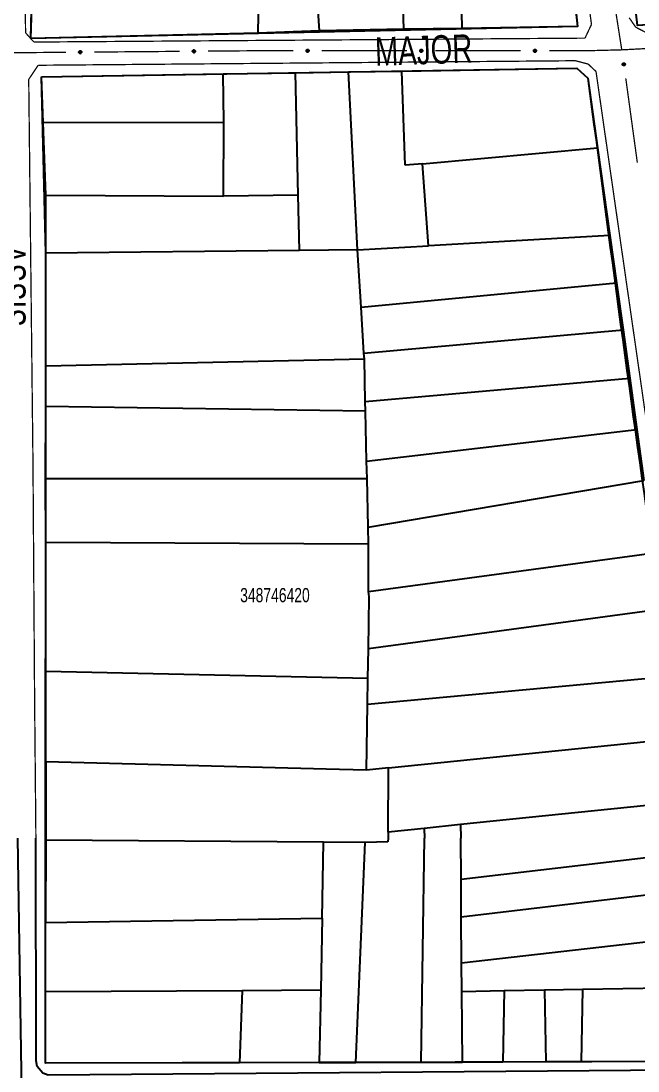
# Model space of a CAD drawing. Extents: x 199219 to 200475, y 4837288 to 4839440.
# Drawn here: x 199500.3 to 199587.1, y 4838713 to 4838860.8 of the extents above; entities that cross this region are included whole.
import ezdxf

# ---------------------------------------------------------------- set-up
doc = ezdxf.new("R2010")
doc.units = 0
doc.header["$LTSCALE"] = 3
doc.header["$MEASUREMENT"] = 0
for name, color, linetype in [('CD_MALHA_LOTES', 40, 'CONTINUOUS'), ('CD_TXT_QUADRA', 7, 'CONTINUOUS'), ('RU-QUADRAS', 210, 'CONTINUOUS'), ('SV-EIXO-RUA-PAV', 20, 'CONTINUOUS'), ('SV-RUA-PAVIM-S-GUIA-C-GUIA', 7, 'CONTINUOUS'), ('SV-TXT-RUA-PAV-S-GUIA-C-GUIA', 7, 'CONTINUOUS')]:
    doc.layers.add(name, color=color, linetype=linetype)
doc.styles.add('ARIAL', font='ARIAL.TTF')

msp = doc.modelspace()

# ---------------------------------------------------------------- linework, layer by layer
at = {"layer": 'CD_MALHA_LOTES'}
for p, q in [((199533.67, 4838859.12), (199534.04, 4838878.43)), ((199501.71, 4838858.36), (199502.19, 4838876.95)), ((199576.97, 4838875.3), (199578.61, 4838860.07)), ((199562.42, 4838859.79), (199562.13, 4838874.32)), ((199542.34, 4838859.45), (199541.38, 4838872.95)), ((199554.2, 4838859.65), (199553.72, 4838873.76)), ((199587.07, 4838860.2), (199585.73, 4838872.61)), ((199602.79, 4838861.08), (199587.07, 4838860.2)), ((199533.67, 4838859.12), (199501.71, 4838858.36)), ((199542.34, 4838859.45), (199533.67, 4838859.12)), ((199554.2, 4838859.65), (199542.34, 4838859.45)), ((199562.42, 4838859.79), (199554.2, 4838859.65)), ((199578.61, 4838860.07), (199562.42, 4838859.79)), ((199503.21, 4838852.96), (199528.76, 4838853.37)), ((199528.76, 4838853.37), (199538.93, 4838853.53)), ((199528.86, 4838846.59), (199528.76, 4838853.37)), ((199538.93, 4838853.53), (199546.4, 4838853.65)), ((199539.34, 4838836.31), (199538.93, 4838853.53)), ((199546.4, 4838853.65), (199553.93, 4838853.77)), ((199547.69, 4838828.61), (199546.4, 4838853.65)), ((199553.93, 4838853.77), (199578.55, 4838854.16)), ((199554.4, 4838840.5), (199553.93, 4838853.77)), ((199578.55, 4838854.16), (199580.11, 4838852.76)), ((199503.45, 4838846.53), (199503.21, 4838852.96)), ((199580.11, 4838852.76), (199581.47, 4838842.96)), ((199503.45, 4838846.53), (199528.86, 4838846.59)), ((199503.83, 4838836.28), (199503.45, 4838846.53)), ((199528.81, 4838836.14), (199528.86, 4838846.59)), ((199556.8, 4838840.72), (199581.47, 4838842.96)), ((199581.47, 4838842.96), (199583.19, 4838830.62)), ((199556.8, 4838840.72), (199554.4, 4838840.5)), ((199557.66, 4838829.17), (199556.8, 4838840.72)), ((199503.82, 4838828.14), (199503.83, 4838836.28)), ((199503.83, 4838836.28), (199528.81, 4838836.14)), ((199539.34, 4838836.31), (199528.81, 4838836.14)), ((199539.53, 4838828.51), (199539.34, 4838836.31)), ((199583.19, 4838830.62), (199557.66, 4838829.17)), ((199583.19, 4838830.62), (199584.12, 4838823.95)), ((199503.8, 4838812.21), (199503.82, 4838828.14)), ((199539.53, 4838828.51), (199503.82, 4838828.14)), ((199547.69, 4838828.61), (199539.53, 4838828.51)), ((199547.69, 4838828.61), (199557.66, 4838829.17)), ((199548.18, 4838820.54), (199547.69, 4838828.61)), ((199548.18, 4838820.54), (199584.12, 4838823.95)), ((199584.12, 4838823.95), (199585.04, 4838817.33)), ((199548.58, 4838814.04), (199548.18, 4838820.54)), ((199548.58, 4838814.04), (199585.04, 4838817.33)), ((199585.04, 4838817.33), (199585.98, 4838810.52)), ((199548.64, 4838813.2), (199503.8, 4838812.21)), ((199548.64, 4838813.2), (199548.58, 4838814.04)), ((199548.77, 4838807.26), (199548.64, 4838813.2)), ((199503.79, 4838806.53), (199503.8, 4838812.21)), ((199548.77, 4838807.26), (199585.98, 4838810.52)), ((199585.98, 4838810.52), (199586.99, 4838803.3)), ((199503.78, 4838796.39), (199503.79, 4838806.53)), ((199548.8, 4838805.88), (199503.79, 4838806.53)), ((199548.8, 4838805.88), (199548.77, 4838807.26)), ((199548.96, 4838798.84), (199548.8, 4838805.88)), ((199548.96, 4838798.84), (199586.99, 4838803.3)), ((199586.99, 4838803.3), (199587.99, 4838796.1)), ((199549.01, 4838796.38), (199548.96, 4838798.84)), ((199503.78, 4838796.39), (199549.01, 4838796.38)), ((199503.82, 4838787.45), (199503.78, 4838796.39)), ((199549.16, 4838789.55), (199549.01, 4838796.38)), ((199549.16, 4838789.55), (199587.99, 4838796.1)), ((199549.21, 4838787.2), (199549.16, 4838789.55)), ((199503.82, 4838787.45), (199549.21, 4838787.2)), ((199503.83, 4838769.23), (199503.82, 4838787.45)), ((199549.2, 4838780.5), (199549.21, 4838787.2)), ((199549.2, 4838780.5), (199589.42, 4838785.92)), ((199549.32, 4838779.72), (199549.2, 4838780.5)), ((199549.2, 4838772.42), (199549.32, 4838779.72)), ((199590.52, 4838778), (199549.2, 4838772.42)), ((199549.13, 4838768.23), (199549.2, 4838772.42)), ((199503.82, 4838756.53), (199503.83, 4838769.23)), ((199549.13, 4838768.23), (199503.83, 4838769.23)), ((199591.85, 4838768.55), (199549.07, 4838764.58)), ((199549.07, 4838764.58), (199549.13, 4838768.23)), ((199548.93, 4838755.34), (199549.07, 4838764.58)), ((199552.05, 4838755.66), (199593.07, 4838759.86)), ((199543.24, 4838755.49), (199503.82, 4838756.53)), ((199552.05, 4838755.66), (199548.93, 4838755.34)), ((199551.99, 4838746.61), (199552.05, 4838755.66)), ((199548.93, 4838755.34), (199543.24, 4838755.49)), ((199594.32, 4838750.97), (199562.18, 4838747.66)), ((199557.07, 4838747.14), (199551.99, 4838746.61)), ((199562.18, 4838747.66), (199557.07, 4838747.14)), ((199557.07, 4838747.14), (199557.08, 4838745.75)), ((199562.18, 4838747.66), (199562.21, 4838745.75)), ((199551.99, 4838746.61), (199551.98, 4838745.75))]:
    msp.add_line(p, q, dxfattribs=at)
at = {"layer": 'CD_MALHA_LOTES', "linetype": 'Continuous'}
for p, q in [((199503.82, 4838756.53), (199503.79, 4838745.48)), ((199503.79, 4838745.48), (199503.77, 4838733.86)), ((199542.89, 4838745.2), (199503.79, 4838745.48)), ((199542.71, 4838734.49), (199542.89, 4838745.2)), ((199548.76, 4838745.17), (199542.89, 4838745.2)), ((199547.43, 4838714.19), (199548.76, 4838745.17)), ((199551.96, 4838745.24), (199548.76, 4838745.17)), ((199551.98, 4838745.75), (199551.96, 4838745.24)), ((199556.65, 4838714.21), (199557.08, 4838745.75)), ((199562.24, 4838739.97), (199562.21, 4838745.75)), ((199562.24, 4838739.97), (199595.34, 4838743.89)), ((199562.28, 4838734.67), (199562.24, 4838739.97)), ((199562.28, 4838734.67), (199596.12, 4838738.73)), ((199503.77, 4838733.86), (199542.71, 4838734.49)), ((199503.77, 4838724.18), (199503.77, 4838733.86)), ((199542.71, 4838734.49), (199542.49, 4838724.4)), ((199562.33, 4838728.18), (199562.28, 4838734.67)), ((199597.12, 4838732.13), (199562.33, 4838728.18)), ((199562.37, 4838724.19), (199562.33, 4838728.18)), ((199573.98, 4838724.4), (199579.32, 4838724.5)), ((199579.32, 4838724.5), (199579.14, 4838714.26)), ((199579.32, 4838724.5), (199598.23, 4838724.8)), ((199503.77, 4838724.18), (199531.43, 4838724.33)), ((199503.77, 4838714.08), (199503.77, 4838724.18)), ((199531.43, 4838724.33), (199531.05, 4838714.14)), ((199531.43, 4838724.33), (199542.49, 4838724.4)), ((199542.49, 4838724.4), (199542.27, 4838714.17)), ((199562.37, 4838724.19), (199568.31, 4838724.3)), ((199562.44, 4838714.22), (199562.37, 4838724.19)), ((199568.31, 4838724.3), (199568.13, 4838714.23)), ((199568.31, 4838724.3), (199573.98, 4838724.4)), ((199573.98, 4838724.4), (199574.16, 4838714.25)), ((199531.05, 4838714.14), (199503.77, 4838714.08)), ((199542.27, 4838714.17), (199531.05, 4838714.14)), ((199542.27, 4838714.17), (199547.43, 4838714.19)), ((199547.43, 4838714.19), (199556.65, 4838714.21)), ((199556.65, 4838714.21), (199562.44, 4838714.22)), ((199568.13, 4838714.23), (199562.44, 4838714.22)), ((199574.16, 4838714.25), (199568.13, 4838714.23)), ((199579.14, 4838714.26), (199574.16, 4838714.25)), ((199599.88, 4838714.31), (199579.14, 4838714.26))]:
    msp.add_line(p, q, dxfattribs=at)
at = {"layer": 'RU-QUADRAS', "color": 6, "linetype": 'Continuous'}
for points in [[(199563.07, 4838997.71, 0.0093331344), (199662, 4839018.25), (199718.71, 4838931.19), (199717.71, 4838928.6), (199708.12, 4838923.85, 0.0169523893), (199708.62, 4838865.96, 0.0077709375), (199587.07, 4838860.2), (199581.93, 4838905.45), (199578.72, 4838925.56)], [(199500.65, 4838987.97), (199502.11, 4838990.31), (199544.99, 4838996.03), (199554.85, 4838997.89), (199557.39, 4838987.03), (199570.92, 4838916.39, -0.0251232129), (199578.61, 4838860.07), (199501.71, 4838858.36), (199502.71, 4838902.12), (199501.26, 4838942.81)], [(199503.21, 4838852.96), (199578.55, 4838854.16), (199580.11, 4838852.76, 0.0066577611), (199599.88, 4838714.31), (199503.77, 4838714.08), (199503.82, 4838828.14)]]:
    msp.add_lwpolyline(points, format="xyb", close=True, dxfattribs=at)
at = {"layer": 'SV-EIXO-RUA-PAV', "const_width": 0.18}
for points in [[(199584.87201, 4838856.712556), (199583.006194, 4838868.566616)], [(199494.649173, 4838856.346047), (199501.6491, 4838856.378095)], [(199501.6491, 4838856.378095), (199502.07, 4838856.38)], [(199502.07, 4838856.38), (199506.648941, 4838856.417608)], [(199510.648806, 4838856.45046), (199522.648402, 4838856.549016)], [(199526.648267, 4838856.581868), (199531.648098, 4838856.622933)], [(199531.648098, 4838856.622933), (199532.51, 4838856.63)], [(199532.51, 4838856.63), (199538.648069, 4838856.6304)], [(199542.648069, 4838856.63066), (199554.648069, 4838856.631442)], [(199558.648069, 4838856.631702), (199570.648069, 4838856.632484)], [(199574.648069, 4838856.632744), (199579.648069, 4838856.63307)], [(199579.648069, 4838856.63307), (199579.66, 4838856.63)], [(199579.66, 4838856.63), (199584.646116, 4838856.754897)], [(199584.646116, 4838856.754897), (199584.85, 4838856.76)], [(199584.85, 4838856.76), (199595.83496, 4838857.335027)], [(199587.055282, 4838840.862337), (199585.427192, 4838852.751379)]]:
    msp.add_lwpolyline(points, dxfattribs=at)
at = {"layer": 'SV-EIXO-RUA-PAV'}
for points in [[(199508.504294, 4838856.542931), (199508.538095, 4838856.57828), (199508.574373, 4838856.601748), (199508.610265, 4838856.612614), (199508.644486, 4838856.613945), (199508.679648, 4838856.611363), (199508.714525, 4838856.600939), (199508.750671, 4838856.580796), (199508.786369, 4838856.547138), (199508.807968, 4838856.508394), (199508.820503, 4838856.473776), (199508.823945, 4838856.438173), (199508.820865, 4838856.404056), (199508.80884, 4838856.368186), (199508.788068, 4838856.331754), (199508.753355, 4838856.296678), (199508.717631, 4838856.273914), (199508.682638, 4838856.264316), (199508.646824, 4838856.261082), (199508.610957, 4838856.264148), (199508.576781, 4838856.274577), (199508.540137, 4838856.295557), (199508.505971, 4838856.330277), (199508.482859, 4838856.365649), (199508.472773, 4838856.400497), (199508.470383, 4838856.435829), (199508.472543, 4838856.471128), (199508.481562, 4838856.506623), (199508.504294, 4838856.542931)], [(199524.503754, 4838856.674339), (199524.537555, 4838856.709688), (199524.573834, 4838856.733156), (199524.609726, 4838856.744022), (199524.643946, 4838856.745353), (199524.679108, 4838856.742771), (199524.713985, 4838856.732347), (199524.750132, 4838856.712204), (199524.785829, 4838856.678546), (199524.807428, 4838856.639802), (199524.819963, 4838856.605184), (199524.823406, 4838856.569581), (199524.820326, 4838856.535464), (199524.8083, 4838856.499594), (199524.787528, 4838856.463162), (199524.752815, 4838856.428086), (199524.717091, 4838856.405322), (199524.682099, 4838856.395724), (199524.646284, 4838856.39249), (199524.610418, 4838856.395556), (199524.576241, 4838856.405985), (199524.539597, 4838856.426965), (199524.505431, 4838856.461685), (199524.48232, 4838856.497057), (199524.472233, 4838856.531905), (199524.469843, 4838856.567237), (199524.472003, 4838856.602536), (199524.481022, 4838856.638031), (199524.503754, 4838856.674339)], [(199540.504381, 4838856.740601), (199540.538469, 4838856.775673), (199540.574938, 4838856.798846), (199540.610917, 4838856.809418), (199540.645147, 4838856.81047), (199540.680287, 4838856.807603), (199540.715078, 4838856.796895), (199540.751059, 4838856.776457), (199540.786481, 4838856.74251), (199540.807764, 4838856.703591), (199540.820016, 4838856.668872), (199540.823168, 4838856.633242), (199540.819811, 4838856.599152), (199540.807493, 4838856.563381), (199540.786425, 4838856.52712), (199540.751428, 4838856.492327), (199540.715519, 4838856.469855), (199540.68045, 4838856.460543), (199540.64461, 4838856.4576), (199540.60877, 4838856.460958), (199540.574679, 4838856.471666), (199540.538208, 4838856.492943), (199540.504325, 4838856.527941), (199540.481503, 4838856.5635), (199540.471701, 4838856.598429), (199540.469598, 4838856.633779), (199540.472046, 4838856.669059), (199540.481354, 4838856.70448), (199540.504381, 4838856.740601)], [(199556.504381, 4838856.741643), (199556.538469, 4838856.776715), (199556.574938, 4838856.799888), (199556.610917, 4838856.81046), (199556.645147, 4838856.811512), (199556.680287, 4838856.808645), (199556.715078, 4838856.797937), (199556.751059, 4838856.777499), (199556.786481, 4838856.743552), (199556.807764, 4838856.704633), (199556.820016, 4838856.669914), (199556.823168, 4838856.634284), (199556.819811, 4838856.600194), (199556.807493, 4838856.564423), (199556.786425, 4838856.528162), (199556.751428, 4838856.493369), (199556.715519, 4838856.470897), (199556.68045, 4838856.461585), (199556.64461, 4838856.458642), (199556.60877, 4838856.462), (199556.574679, 4838856.472708), (199556.538208, 4838856.493985), (199556.504325, 4838856.528983), (199556.481503, 4838856.564542), (199556.471701, 4838856.599471), (199556.469598, 4838856.634821), (199556.472046, 4838856.670101), (199556.481354, 4838856.705522), (199556.504381, 4838856.741643)], [(199572.504381, 4838856.742685), (199572.538469, 4838856.777758), (199572.574938, 4838856.80093), (199572.610917, 4838856.811502), (199572.645147, 4838856.812554), (199572.680287, 4838856.809687), (199572.715078, 4838856.798979), (199572.751059, 4838856.778541), (199572.786481, 4838856.744594), (199572.807764, 4838856.705675), (199572.820016, 4838856.670956), (199572.823168, 4838856.635326), (199572.819811, 4838856.601236), (199572.807493, 4838856.565465), (199572.786425, 4838856.529204), (199572.751428, 4838856.494411), (199572.715519, 4838856.471939), (199572.68045, 4838856.462627), (199572.64461, 4838856.459684), (199572.60877, 4838856.463042), (199572.574679, 4838856.47375), (199572.538208, 4838856.495028), (199572.504325, 4838856.530025), (199572.481503, 4838856.565584), (199572.471701, 4838856.600513), (199572.469598, 4838856.635863), (199572.472046, 4838856.671143), (199572.481354, 4838856.706564), (199572.504381, 4838856.742685)], [(199585.066275, 4838854.575599), (199585.026904, 4838854.604616), (199584.999, 4838854.637605), (199584.983646, 4838854.671819), (199584.977962, 4838854.70559), (199584.976038, 4838854.740794), (199584.981929, 4838854.776715), (199584.997298, 4838854.815136), (199585.026128, 4838854.854835), (199585.061801, 4838854.881198), (199585.094538, 4838854.898046), (199585.129412, 4838854.906001), (199585.163642, 4838854.907297), (199585.200753, 4838854.899944), (199585.239536, 4838854.883988), (199585.278753, 4838854.854032), (199585.305888, 4838854.821502), (199585.31987, 4838854.78802), (199585.327645, 4838854.75291), (199585.329179, 4838854.716946), (199585.323193, 4838854.681718), (199585.307058, 4838854.642698), (199585.276978, 4838854.604383), (199585.244843, 4838854.576949), (199585.211565, 4838854.562501), (199585.176827, 4838854.555624), (199585.141541, 4838854.553265), (199585.105185, 4838854.557683), (199585.066275, 4838854.575599)]]:
    msp.add_lwpolyline(points, close=True, dxfattribs=at)
for points in [[(199508.470383, 4838856.435829), (199508.820503, 4838856.473776)], [(199508.472543, 4838856.471128), (199508.807968, 4838856.508394)], [(199508.472773, 4838856.400497), (199508.823945, 4838856.438173)], [(199508.474179, 4838856.417753), (199508.820487, 4838856.453347)], [(199508.475241, 4838856.454605), (199508.809246, 4838856.492827)], [(199508.481293, 4838856.382332), (199508.819392, 4838856.420588)], [(199508.481562, 4838856.506623), (199508.786369, 4838856.547138)], [(199508.481783, 4838856.488773), (199508.792581, 4838856.528169)], [(199508.482859, 4838856.365649), (199508.820865, 4838856.404056)], [(199508.493783, 4838856.522986), (199508.765012, 4838856.562057)], [(199508.496593, 4838856.346979), (199508.810132, 4838856.385033)], [(199508.504294, 4838856.542931), (199508.750671, 4838856.580796)], [(199508.505971, 4838856.330277), (199508.80884, 4838856.368186)], [(199508.523488, 4838856.561437), (199508.725206, 4838856.590386)], [(199508.526881, 4838856.314478), (199508.795414, 4838856.349434)], [(199508.538095, 4838856.57828), (199508.714525, 4838856.600939)], [(199508.540137, 4838856.295557), (199508.788068, 4838856.331754)], [(199508.558718, 4838856.591747), (199508.688242, 4838856.605092)], [(199508.563946, 4838856.287492), (199508.762958, 4838856.313688)], [(199508.574373, 4838856.601748), (199508.679648, 4838856.611363)], [(199508.576781, 4838856.274577), (199508.753355, 4838856.296678)], [(199508.598204, 4838856.270033), (199508.729081, 4838856.284754)], [(199508.610957, 4838856.264148), (199508.717631, 4838856.273914)], [(199524.469843, 4838856.567237), (199524.819963, 4838856.605184)], [(199524.472003, 4838856.602536), (199524.807428, 4838856.639802)], [(199524.472233, 4838856.531905), (199524.823406, 4838856.569581)], [(199524.473639, 4838856.549161), (199524.819948, 4838856.584755)], [(199524.474701, 4838856.586013), (199524.808707, 4838856.624235)], [(199524.480753, 4838856.51374), (199524.818852, 4838856.551996)], [(199524.481022, 4838856.638031), (199524.785829, 4838856.678546)], [(199524.481244, 4838856.620181), (199524.792042, 4838856.659577)], [(199524.48232, 4838856.497057), (199524.820326, 4838856.535464)], [(199524.493244, 4838856.654394), (199524.764472, 4838856.693465)], [(199524.496054, 4838856.478387), (199524.809592, 4838856.516441)], [(199524.503754, 4838856.674339), (199524.750132, 4838856.712204)], [(199524.505431, 4838856.461685), (199524.8083, 4838856.499594)], [(199524.522948, 4838856.692845), (199524.724667, 4838856.721794)], [(199524.526341, 4838856.445886), (199524.794874, 4838856.480842)], [(199524.537555, 4838856.709688), (199524.713985, 4838856.732347)], [(199524.539597, 4838856.426965), (199524.787528, 4838856.463162)], [(199524.558178, 4838856.723155), (199524.687703, 4838856.7365)], [(199524.563406, 4838856.4189), (199524.762418, 4838856.445096)], [(199524.573834, 4838856.733156), (199524.679108, 4838856.742771)], [(199524.576241, 4838856.405985), (199524.752815, 4838856.428086)], [(199524.597664, 4838856.401441), (199524.728542, 4838856.416162)], [(199524.610418, 4838856.395556), (199524.717091, 4838856.405322)], [(199540.469598, 4838856.633779), (199540.820016, 4838856.668872)], [(199540.471701, 4838856.598429), (199540.823168, 4838856.633242)], [(199540.472046, 4838856.669059), (199540.807764, 4838856.703591)], [(199540.473248, 4838856.615673), (199540.819834, 4838856.648444)], [(199540.47461, 4838856.652515), (199540.808915, 4838856.688014)], [(199540.480072, 4838856.580195), (199540.818472, 4838856.615695)], [(199540.481354, 4838856.70448), (199540.786481, 4838856.74251)], [(199540.48143, 4838856.686628), (199540.792539, 4838856.723491)], [(199540.481503, 4838856.5635), (199540.819811, 4838856.599152)], [(199540.493709, 4838856.720742), (199540.765246, 4838856.757602)], [(199540.495085, 4838856.544719), (199540.808922, 4838856.580217)], [(199540.504325, 4838856.527941), (199540.807493, 4838856.563381)], [(199540.504381, 4838856.740601), (199540.751059, 4838856.776457)], [(199540.523726, 4838856.758951), (199540.725673, 4838856.786254)], [(199540.525106, 4838856.511972), (199540.793915, 4838856.544738)], [(199540.538208, 4838856.492943), (199540.786425, 4838856.52712)], [(199540.538469, 4838856.775673), (199540.715078, 4838856.796895)], [(199540.559201, 4838856.788973), (199540.68883, 4838856.801262)], [(199540.56195, 4838856.484684), (199540.761169, 4838856.509259)], [(199540.574679, 4838856.471666), (199540.751428, 4838856.492327)], [(199540.574938, 4838856.798846), (199540.680287, 4838856.807603)], [(199540.596064, 4838856.466948), (199540.727057, 4838856.480601)], [(199540.60877, 4838856.460958), (199540.715519, 4838856.469855)], [(199556.469598, 4838856.634821), (199556.820016, 4838856.669914)], [(199556.471701, 4838856.599471), (199556.823168, 4838856.634284)], [(199556.472046, 4838856.670101), (199556.807764, 4838856.704633)], [(199556.473248, 4838856.616715), (199556.819834, 4838856.649486)], [(199556.47461, 4838856.653557), (199556.808915, 4838856.689056)], [(199556.480072, 4838856.581238), (199556.818472, 4838856.616737)], [(199556.481354, 4838856.705522), (199556.786481, 4838856.743552)], [(199556.48143, 4838856.68767), (199556.792539, 4838856.724533)], [(199556.481503, 4838856.564542), (199556.819811, 4838856.600194)], [(199556.493708, 4838856.721784), (199556.765246, 4838856.758644)], [(199556.495084, 4838856.545761), (199556.808922, 4838856.581259)], [(199556.504325, 4838856.528983), (199556.807493, 4838856.564423)], [(199556.504381, 4838856.741643), (199556.751059, 4838856.777499)], [(199556.523725, 4838856.759993), (199556.725673, 4838856.787296)], [(199556.525106, 4838856.513014), (199556.793915, 4838856.54578)], [(199556.538208, 4838856.493985), (199556.786425, 4838856.528162)], [(199556.538469, 4838856.776715), (199556.715078, 4838856.797937)], [(199556.559201, 4838856.790015), (199556.68883, 4838856.802304)], [(199556.56195, 4838856.485726), (199556.761169, 4838856.510301)], [(199556.574679, 4838856.472708), (199556.751428, 4838856.493369)], [(199556.574938, 4838856.799888), (199556.680287, 4838856.808645)], [(199556.596064, 4838856.46799), (199556.727057, 4838856.481644)], [(199556.60877, 4838856.462), (199556.715519, 4838856.470897)], [(199572.469598, 4838856.635863), (199572.820016, 4838856.670956)], [(199572.471701, 4838856.600513), (199572.823168, 4838856.635326)], [(199572.472046, 4838856.671143), (199572.807764, 4838856.705675)], [(199572.473247, 4838856.617757), (199572.819834, 4838856.650528)], [(199572.47461, 4838856.654599), (199572.808915, 4838856.690098)], [(199572.480072, 4838856.58228), (199572.818472, 4838856.617779)], [(199572.481354, 4838856.706564), (199572.786481, 4838856.744594)], [(199572.48143, 4838856.688712), (199572.792539, 4838856.725575)], [(199572.481503, 4838856.565584), (199572.819811, 4838856.601236)], [(199572.493708, 4838856.722826), (199572.765246, 4838856.759686)], [(199572.495084, 4838856.546803), (199572.808922, 4838856.582301)], [(199572.504325, 4838856.530025), (199572.807493, 4838856.565465)], [(199572.504381, 4838856.742685), (199572.751059, 4838856.778541)], [(199572.523725, 4838856.761035), (199572.725673, 4838856.788339)], [(199572.525106, 4838856.514056), (199572.793915, 4838856.546822)], [(199572.538208, 4838856.495028), (199572.786425, 4838856.529204)], [(199572.538469, 4838856.777758), (199572.715078, 4838856.798979)], [(199572.559201, 4838856.791057), (199572.68883, 4838856.803346)], [(199572.56195, 4838856.486768), (199572.761169, 4838856.511343)], [(199572.574679, 4838856.47375), (199572.751428, 4838856.494411)], [(199572.574938, 4838856.80093), (199572.680287, 4838856.809687)], [(199572.596064, 4838856.469032), (199572.727057, 4838856.482686)], [(199572.60877, 4838856.463042), (199572.715519, 4838856.471939)], [(199584.999, 4838854.637605), (199584.976038, 4838854.740794)], [(199585.010916, 4838854.623353), (199584.981162, 4838854.750118)], [(199585.026904, 4838854.604616), (199584.981929, 4838854.776715)], [(199585.045471, 4838854.592276), (199584.991034, 4838854.788656)], [(199585.066275, 4838854.575599), (199584.997298, 4838854.815136)], [(199585.087398, 4838854.567718), (199585.014055, 4838854.831749)], [(199585.105185, 4838854.557683), (199585.026128, 4838854.854835)], [(199585.122861, 4838854.560179), (199585.04415, 4838854.863415)], [(199585.141541, 4838854.553265), (199585.061801, 4838854.881198)], [(199585.157585, 4838854.558048), (199585.077078, 4838854.884451)], [(199585.176827, 4838854.555624), (199585.094538, 4838854.898046)], [(199585.194271, 4838854.561695), (199585.114802, 4838854.900635)], [(199585.211565, 4838854.562501), (199585.129412, 4838854.906001)], [(199585.228495, 4838854.573268), (199585.147433, 4838854.903727)], [(199585.244843, 4838854.576949), (199585.163642, 4838854.907297)], [(199585.261608, 4838854.592952), (199585.183879, 4838854.899077)], [(199585.276978, 4838854.604383), (199585.200753, 4838854.899944)], [(199585.289981, 4838854.627137), (199585.221065, 4838854.889019)], [(199585.307058, 4838854.642698), (199585.239536, 4838854.883988)], [(199585.312021, 4838854.667341), (199585.260657, 4838854.861387)], [(199585.323193, 4838854.681718), (199585.278753, 4838854.854032)], [(199585.324967, 4838854.703545), (199585.293676, 4838854.831477)], [(199585.329179, 4838854.716946), (199585.305888, 4838854.821502)], [(199499.825102, 4838745.75), (199500.366905, 4838709.962766), (199500.212399, 4838678.908607), (199500.247142, 4838627.499175), (199501.56794, 4838623.137803), (199512.16825, 4838549.659865), (199515.316992, 4838547.130718), (199525.580369, 4838506.658155), (199552.884825, 4838400.829182), (199555.402257, 4838395.600669), (199562.644025, 4838373.756137), (199562.837662, 4838365.380882), (199577.187728, 4838308.071491)]]:
    msp.add_lwpolyline(points, dxfattribs=at)
at = {"layer": 'SV-RUA-PAVIM-S-GUIA-C-GUIA', "const_width": 0.18}
for points in [[(199500.96, 4838859.15), (199500.44, 4838896.75)], [(199576.37, 4838892.5), (199580.6, 4838860.34)], [(199585.9, 4838861.29), (199586.83, 4838859.95), (199588.33, 4838859.17)], [(199502.13, 4838857.86), (199500.96, 4838859.15)], [(199580.6, 4838860.34), (199579.69, 4838858.41)], [(199579.69, 4838858.41), (199502.13, 4838857.86)], [(199501.4, 4838852.61), (199502.73, 4838854.59)], [(199502.73, 4838854.59), (199578.33, 4838855.23)], [(199578.33, 4838855.23), (199580.13, 4838854.76), (199581.23824, 4838853.712423)], [(199581.23824, 4838853.712423), (199588.31, 4838804.61)], [(199501.91, 4838806.56), (199501.4, 4838852.61)], [(199502, 4838798.51), (199501.91, 4838806.56)], [(199502.23, 4838765.1), (199502, 4838798.51)], [(199502.41, 4838745.75), (199502.23, 4838765.1)]]:
    msp.add_lwpolyline(points, dxfattribs=at)
at = {"layer": 'SV-RUA-PAVIM-S-GUIA-C-GUIA'}
msp.add_lwpolyline([(199597.484352, 4838745.75), (199601.410739, 4838717.600034), (199601.252723, 4838714.025848), (199600.735517, 4838712.52126), (199597.808923, 4838713.15268), (199504.156507, 4838712.371638), (199503.367911, 4838712.657251), (199502.609151, 4838713.617711), (199502.443494, 4838714.401452), (199502.407992, 4838745.75)], dxfattribs=at)

# ---------------------------------------------------------------- texts
at = {"layer": 'CD_TXT_QUADRA', "style": 'ARIAL', "width": 0.7}
msp.add_text('348746420', height=2, dxfattribs=at).set_placement((199531.16, 4838778.98))
at = {"layer": 'SV-TXT-RUA-PAV-S-GUIA-C-GUIA', "style": 'ARIAL', "width": 0.7}
for s, rotation, p in [('MAJOR', 2, (199550.211522, 4838854.501243)), ('ASSIS', 270, (199496.95, 4838829.29))]:
    msp.add_text(s, height=4, rotation=rotation, dxfattribs=at).set_placement(p)

doc.saveas('drawing.dxf')
